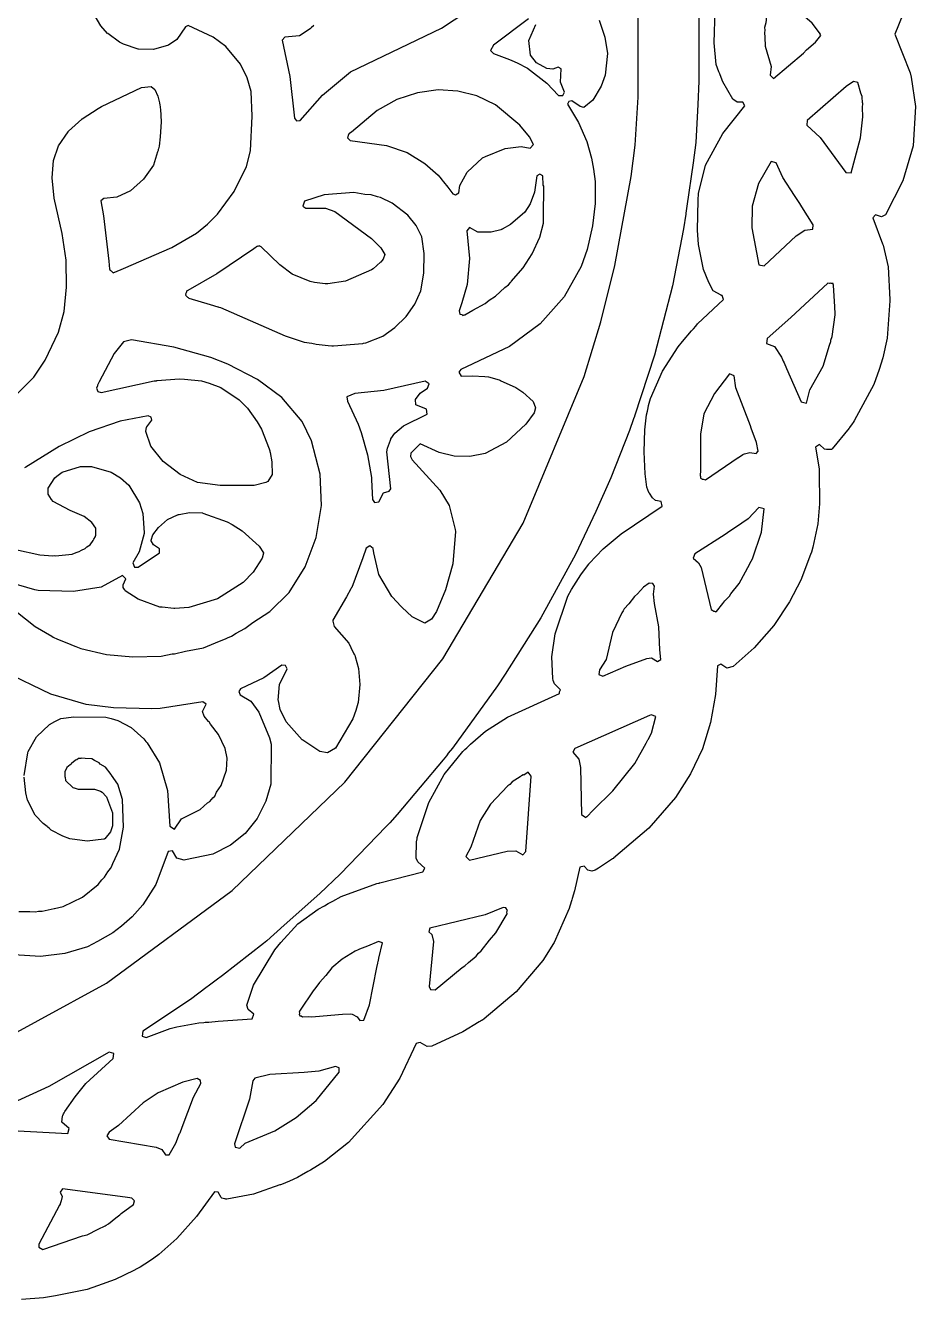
# Model space of a CAD drawing. Header units: millimetres. Extents: x 0 to 300, y 0 to 298.
# Drawn here: x 203.4 to 299.8, y 12.5 to 150.5 of the extents above; entities that cross this region are included whole.
import ezdxf

# ---------------------------------------------------------------- set-up
doc = ezdxf.new("R2010")
doc.units = ezdxf.units.MM
doc.layers.add('CUT', color=7, linetype='CONTINUOUS')

msp = doc.modelspace()

# ---------------------------------------------------------------- linework, layer by layer
at = {"layer": 'CUT'}
for points in [[(197.3658, 38.6482), (212.2096, 46.7499), (225.8278, 56.7871), (237.9944, 68.5331), (248.6038, 81.8798), (257.315, 96.582), (263.9251, 112.4781), (265.7353, 118.3863), (267.2418, 124.4716), (268.9919, 134.1263), (269.4439, 137.5356), (269.7737, 142.7253), (269.7741, 153.4945)], [(299.2982, 153.8483), (297.5581, 149.5564), (299.2199, 145.3468), (299.3182, 144.8959), (299.7894, 141.6919), (299.5464, 137.4458), (298.4192, 133.6586), (296.5508, 129.9825), (296.408, 129.892), (296.0951, 129.7651), (295.4663, 129.9818), (295.1662, 129.6551), (296.2335, 126.8462), (296.2859, 126.6913), (296.2878, 126.6856), (296.2893, 126.6812), (296.2894, 126.6809), (296.8307, 124.3252), (297.0093, 120.7981), (297.0049, 120.6445), (296.7056, 116.5981), (296.2534, 114.4874), (295.8667, 113.2364), (295.2816, 111.5972), (293.1535, 107.6741), (293.0237, 107.4864), (292.9203, 107.337), (292.6481, 106.9436), (292.5903, 106.8602), (290.7588, 104.6121), (290.6906, 104.5597), (290.6242, 104.5442), (290.4444, 104.5532), (290.3124, 104.5599), (290.1672, 104.5672), (289.9495, 104.5781), (289.391, 105.0964), (288.9703, 104.8177), (289.3453, 102.4508), (289.3586, 102.1209), (289.3996, 98.6776), (289.2245, 96.5053), (288.6679, 93.9842), (288.5275, 93.428), (288.4367, 93.1733), (287.392, 90.3952), (286.1627, 88.0482), (284.4553, 85.5021), (282.3339, 83.0694), (280.0501, 81.0426), (279.3697, 80.8717), (278.7084, 81.3111), (278.3397, 81.1176), (278.1401, 78.0147), (277.6012, 74.9907), (276.7216, 72.1289), (275.4441, 69.412), (273.8015, 66.8503), (270.905, 63.5207), (267.1119, 60.2847), (267.0824, 60.2655), (266.984, 60.2015), (266.6659, 59.9947), (265.4781, 59.2225), (265.0957, 58.9949), (264.7592, 58.8633), (264.3344, 58.9723), (263.9234, 59.4221), (263.4596, 59.3178), (262.8807, 56.7627), (262.6261, 55.9366), (262.5783, 55.7815), (262.3674, 55.097), (262.2914, 54.8505), (260.6625, 51.1412), (260.6165, 51.0602), (259.4396, 49.2183), (256.573, 45.8086), (253.1057, 42.8843), (252.9021, 42.7542), (252.8063, 42.6964), (252.7138, 42.6407), (252.5595, 42.5477), (250.7786, 41.4747), (247.4239, 39.931), (246.9354, 39.8809), (246.1717, 40.3163), (245.9862, 40.2762), (245.7475, 40.2263), (243.9506, 36.4597), (242.1126, 33.6121), (238.3927, 29.4988), (235.7968, 27.4195), (235.0622, 26.9627), (234.2797, 26.505), (234.0219, 26.3542), (233.5699, 26.0898), (233.5063, 26.0527), (232.8771, 25.7082), (232.034, 25.3132), (231.1513, 24.9574), (231.0628, 24.9217), (231.0317, 24.9092), (230.9892, 24.8921), (228.1346, 23.9102), (225.228, 23.3426), (225.1303, 23.3603), (225.0712, 23.371), (225.0652, 23.3721), (224.9679, 23.3897), (224.7065, 23.4616), (224.6212, 23.5432), (224.2895, 24.0954), (223.9122, 24.1326), (221.9439, 21.4724), (219.8144, 19.1014), (217.8665, 17.364), (217.3241, 16.9585), (216.8556, 16.6364), (215.8545, 15.9836), (215.5111, 15.8023), (215.5045, 15.7988), (215.1693, 15.6218), (213.1631, 14.6583), (211.2523, 13.9552), (210.1064, 13.5739), (206.7056, 12.8692), (205.3756, 12.6511), (203.0047, 12.4809)], [(276.3343, 154.502), (276.3345, 144.4683), (276.2359, 141.917), (276.0022, 137.7921), (275.7144, 135.6002), (275.0375, 130.9033), (274.9275, 130.1406), (274.9117, 130.0306), (274.6838, 128.4496), (273.4943, 122.2837), (271.5522, 114.7584), (269.384, 108.1744), (269.3798, 108.1628), (269.3644, 108.1204), (269.2773, 107.8802), (268.822, 106.6248), (266.7975, 101.4989), (265.1714, 97.848), (262.974, 93.1923), (259.2127, 86.3068), (255.3803, 80.2038), (254.5515, 78.9731), (249.6558, 72.2002), (249.2123, 71.6488), (249.0847, 71.4902), (249.002, 71.3874), (248.6472, 70.9464), (243.6786, 65.0278), (242.8696, 64.1262), (242.4726, 63.7089), (237.5028, 58.5565), (235.3039, 56.4641), (231.4478, 53.0174), (229.5742, 51.3467), (229.2038, 51.0468), (224.7678, 47.5939), (224.0679, 47.0654), (223.2199, 46.4252), (223.1129, 46.3443), (221.2892, 44.9674), (216.1532, 41.5468), (216.0688, 41.0187), (216.5107, 40.8471), (219.0886, 41.824), (219.8338, 42.0115), (222.203, 42.4427), (222.7655, 42.4937), (222.9068, 42.5064), (223.2835, 42.5406), (224.3119, 42.6337), (227.9958, 42.8994), (228.1656, 43.3866), (227.5317, 43.8792), (227.3933, 44.3596), (228.1357, 46.5487), (230.4249, 50.3575), (231.0792, 51.1531), (232.9144, 53.1588), (235.1337, 54.7681), (235.7959, 55.1354), (236.2057, 55.3628), (236.7084, 55.6417), (237.6112, 56.1425), (241.4803, 57.5283), (241.708, 57.5936), (241.7117, 57.5947), (241.7277, 57.5993), (241.8091, 57.6227), (246.455, 58.825), (246.6805, 59.2171), (245.9013, 59.89), (245.7168, 60.2889), (245.7754, 62.0574), (245.8249, 62.3865), (245.8278, 62.4052), (245.8381, 62.4737), (245.8453, 62.522), (247.1163, 66.3349), (248.7601, 69.3542), (250.7803, 71.8417), (251.0046, 72.0497), (251.2134, 72.2432), (251.2408, 72.2686), (251.6221, 72.622), (253.2335, 74.0381), (255.6254, 75.5529), (261.238, 78.1209), (261.2482, 78.3103), (261.3457, 78.5166), (260.7215, 79.1579), (260.5726, 79.5494), (260.5334, 79.7567), (260.4364, 82.0836), (260.7887, 84.5916), (262.1409, 88.6577), (262.5477, 89.382), (263.5514, 90.9913), (264.3857, 92.1037), (264.3967, 92.116), (264.4163, 92.1379), (264.4344, 92.1582), (264.4638, 92.1911), (265.9935, 93.784), (267.9421, 95.4241), (272.3494, 98.4106), (272.2565, 98.9165), (271.6272, 99.0418), (271.3166, 99.3115), (270.9887, 99.8107), (270.9518, 99.8668), (270.9411, 99.883), (270.927, 99.9045), (270.7204, 100.4863), (270.5297, 101.9213), (270.4062, 104.3025), (270.4936, 106.6765), (270.6797, 108.3046), (270.7722, 108.7196), (270.8115, 108.8957), (270.8473, 109.0561), (270.9025, 109.3039), (271.107, 110.0792), (272.3897, 113.0512), (274.1027, 115.6779), (274.5824, 116.2628), (275.539, 117.3908), (275.7446, 117.6332), (275.9953, 117.9289), (276.1843, 118.1517), (276.1884, 118.1565), (278.9967, 120.7984), (278.8621, 121.2224), (278.7403, 121.2465), (278.7374, 121.2549), (277.8989, 121.7475), (277.4161, 122.6541), (276.8546, 124.045), (276.2834, 126.7542), (276.2037, 128.3289), (276.2526, 131.5525), (276.2996, 132.2682), (277.0728, 135.3682), (278.9207, 138.7905), (281.3212, 141.7725), (281.1076, 142.1606), (280.4963, 142.1848), (280.018, 142.5033), (278.9168, 144.3888), (278.6292, 145.1474), (278.5966, 145.2336), (278.5087, 145.4655), (278.2147, 146.2411), (277.9847, 148.6147), (278.1192, 152.147)], [(202.0702, 110.0975), (204.3306, 112.3834), (205.5748, 114.2315), (207.0249, 117.279), (207.6206, 119.5048), (207.8923, 122.1561), (207.8314, 125.056), (207.4143, 127.945), (206.5421, 131.7961), (206.3227, 133.9686), (206.4783, 135.8551), (207.0052, 137.4427), (208.059, 138.9793), (208.0763, 139.0029), (208.0956, 139.0294), (209.5363, 140.351), (209.5582, 140.3671), (209.5633, 140.3708), (209.5658, 140.3727), (209.5669, 140.3734), (211.2955, 141.4996), (211.6667, 141.7034), (216.0168, 143.7663), (217.0509, 143.8829), (217.4323, 143.5418), (217.7598, 142.8284), (217.961, 142.0905), (217.9908, 141.855), (218.0093, 141.7093), (218.0277, 141.564), (218.0467, 141.4139), (218.1382, 140.0615), (218.0304, 138.4082), (217.9263, 137.4176), (217.8423, 137.1215), (217.8213, 137.0475), (217.7965, 136.9599), (217.7475, 136.787), (217.2954, 135.3497), (216.2257, 133.8471), (214.8126, 132.5859), (213.3287, 131.8709), (211.9105, 131.7528), (211.6023, 131.4753), (211.8737, 129.856), (212.4693, 124.9408), (212.5489, 124.0814), (212.577, 124.0519), (212.5872, 123.9681), (212.7026, 123.9205), (212.9148, 123.6986), (213.0753, 123.767), (213.0959, 123.7585), (214.0372, 124.1771), (219.2931, 126.4179), (221.9688, 128.0056), (223.1313, 128.9566), (224.2308, 130.0561), (226.0445, 132.5024), (227.3676, 135.2048), (227.8122, 136.9063), (227.9961, 140.6505), (227.8717, 143.3161), (227.4291, 144.8072), (226.7106, 146.3024), (225.1296, 148.2164), (223.7423, 149.2163), (221.055, 150.4802), (220.762, 150.3204), (219.8351, 148.9541), (218.9316, 148.348), (217.2994, 147.8857), (215.6577, 147.9141), (215.6416, 147.9181), (214.0364, 148.449), (213.6175, 148.6656), (212.338, 149.6057), (212.3175, 149.6228), (211.6023, 150.4361), (210.5111, 152.3027)], [(234.6723, 150.5001), (234.3668, 150.217), (234.2693, 150.1267), (234.267, 150.1246), (234.2448, 150.104), (233.0976, 149.3484), (231.5187, 149.2348), (231.2206, 148.892), (232.0752, 144.9505), (232.5505, 140.442), (232.7935, 140.1598), (233.1639, 140.1983), (235.5805, 142.9424), (238.6074, 145.4559), (248.4663, 150.1803), (252.6953, 152.9902)], [(265.5341, 151.0647), (266.1593, 149.2187), (266.4334, 147.4531), (266.2091, 145.0948), (265.7738, 143.9199), (264.8692, 142.3991), (263.9011, 141.6064), (263.4726, 141.6979), (262.5983, 142.3204), (262.2666, 142.2398), (262.1191, 141.9722), (263.2984, 139.9588), (264.1948, 137.912), (264.7158, 136.1119), (264.9192, 134.935), (265.1015, 133.5902), (265.1027, 131.1886), (264.8335, 128.766), (264.2572, 126.2361), (263.6, 124.3883), (261.756, 121.0934), (259.1595, 118.1582), (255.8369, 115.7242), (250.5536, 113.2226), (250.3428, 112.9492), (250.6155, 112.4808), (251.8373, 112.5471), (253.1656, 112.4612), (253.5495, 112.411), (254.7012, 112.0919), (254.8049, 112.0553), (254.8226, 112.049), (254.8275, 112.0473), (254.8292, 112.0467), (256.5311, 111.2665), (257.2734, 110.781), (258.4048, 109.7481), (258.643, 109.0649), (258.5097, 108.5362), (257.6139, 107.2814), (255.497, 105.3456), (253.2125, 104.1221), (253.2102, 104.1212), (251.543, 103.809), (249.8361, 103.8451), (248.232, 104.2386), (246.1679, 105.1543), (245.1727, 104.1595), (245.1074, 103.786), (245.3133, 103.4406), (248.2896, 100.1631), (249.3086, 98.4745), (249.9529, 95.8957), (249.9748, 95.6834), (249.7011, 92.1599), (248.918, 89.359), (247.9433, 87.0088), (247.3808, 86.1821), (246.6602, 85.7602), (245.3146, 86.4384), (244.1778, 87.4741), (243.5261, 88.1728), (243.2414, 88.4781), (243.1365, 88.5905), (243.0848, 88.6459), (241.6904, 91.0148), (241.1543, 93.3456), (241.0961, 93.8172), (240.7275, 94.1203), (240.3292, 93.8573), (239.9679, 92.8069), (238.7594, 89.6233), (238.7584, 89.6214), (238.747, 89.6011), (238.6652, 89.455), (238.1755, 88.5809), (236.6957, 86.0563), (236.7151, 85.9739), (236.7111, 85.9668), (236.7192, 85.9562), (236.8572, 85.3694), (238.4279, 83.581), (238.6657, 83.1214), (239.0038, 82.42), (239.0592, 82.305), (239.0771, 82.2678), (239.1348, 82.1481), (239.5007, 80.8356), (239.6277, 79.1026), (239.4643, 77.1456), (239.4361, 77.0471), (239.4334, 77.0375), (239.3641, 76.7956), (239.2151, 76.2754), (238.8933, 75.373), (237.0162, 72.1963), (236.1515, 71.6927), (235.2967, 71.8366), (233.4641, 73.0715), (233.4461, 73.0845), (233.4155, 73.1067), (233.4064, 73.1133), (233.3923, 73.1235), (231.649, 75.0565), (231.0026, 76.4086), (230.815, 77.315), (230.8045, 77.3891), (230.932, 79.0878), (231.7555, 80.7845), (231.5995, 81.1641), (231.1915, 81.2087), (229.2273, 79.811), (226.7314, 78.6368), (226.54, 78.3579), (226.685, 77.9776), (227.836, 77.2979), (228.7194, 76.1102), (229.8637, 73.3081), (230.0288, 72.6372), (229.9938, 68.3025), (229.47, 66.4555), (228.5143, 64.5755), (227.218, 62.9705), (225.6398, 61.6936), (223.7309, 60.7178), (220.7752, 60.0956), (220.7704, 60.0951), (220.7643, 60.0945), (220.7581, 60.0939), (220.6164, 60.0802), (219.8402, 60.2953), (219.3506, 61.0654), (218.9007, 61.0183), (217.5383, 57.4418), (216.1588, 55.2344), (214.9773, 53.9474), (213.8498, 52.9177), (212.9013, 52.2026), (211.2522, 51.2496), (210.1531, 50.6875), (207.7001, 49.9618), (205.0673, 49.6253), (201.6028, 49.8711)], [(257.8941, 151.2113), (254.1041, 148.3619), (253.7866, 147.769), (254.0988, 147.4592), (255.8553, 146.806), (256.333, 146.5937), (256.4985, 146.5201), (256.6019, 146.4741), (256.6621, 146.4474), (257.7703, 145.8587), (259.8939, 144.2206), (261.1513, 142.9095), (261.6243, 142.9001), (261.7939, 143.2712), (261.3535, 144.3337), (261.4261, 145.7856), (261.0901, 145.9752), (260.5337, 145.7699), (259.88, 145.837), (258.7751, 146.4214), (258.1003, 147.2826), (257.9444, 148.8572), (258.6882, 150.5799)], [(202.4023, 87.0385), (204.4878, 85.37), (206.2954, 84.3393), (206.4414, 84.2436), (206.5255, 84.208), (206.819, 84.0406), (208.3451, 83.4374), (208.7953, 83.2467), (208.8991, 83.2184), (209.4393, 83.0049), (212.2164, 82.352), (215.0637, 82.0878), (218.1351, 82.1791), (219.3022, 82.4088), (219.5686, 82.4176), (220.7734, 82.6982), (222.6974, 83.0768), (224.0133, 83.6198), (225.1715, 84.0793), (225.3202, 84.159), (225.745, 84.3343), (226.2337, 84.6485), (227.1736, 85.1521), (228.059, 85.8219), (229.9013, 87.0062), (231.9821, 89.0582), (233.7308, 91.8527), (234.91, 95.0365), (235.4823, 98.479), (235.3305, 101.9004), (234.4172, 105.4963), (233.3858, 107.5858), (231.1902, 110.1869), (228.566, 112.1211), (225.3314, 113.7826), (223.5025, 114.5032), (219.4921, 115.6494), (214.9047, 116.4241), (214.0464, 116.2035), (213.0407, 114.9421), (211.4102, 111.8935), (211.324, 111.6672), (211.2391, 111.523), (211.245, 111.4598), (211.1461, 111.2003), (211.2622, 110.8402), (211.6258, 110.7361), (217.3813, 111.9866), (217.4646, 111.9947), (217.6025, 112.008), (217.609, 112.0086), (217.6402, 112.0116), (217.6917, 112.0166), (220.07, 112.2032), (220.6508, 112.1664), (222.4941, 111.9996), (223.3247, 111.7223), (224.6001, 111.2627), (226.5893, 109.9378), (226.6147, 109.9138), (227.4877, 109.0355), (228.5057, 107.5554), (228.9966, 106.766), (229.8337, 104.6326), (229.8839, 104.4137), (229.9097, 104.3013), (229.9161, 104.2734), (229.925, 104.2348), (230.1194, 103.218), (230.1425, 101.86), (229.6721, 101.0944), (229.4592, 100.9947), (228.2058, 100.6696), (224.5004, 100.6443), (222.0743, 100.9964), (220.1785, 101.8387), (218.3353, 103.2429), (217.0239, 104.91), (216.4685, 106.4903), (216.5467, 106.9706), (216.5593, 107.0045), (217.1244, 107.7151), (217.0315, 108.0474), (216.7152, 108.1852), (213.7074, 107.6167), (210.322, 106.4764), (207.0834, 104.872), (203.4749, 102.6538), (203.3359, 102.5743)], [(202.3443, 93.7204), (205.0037, 93.136), (206.3833, 93.0446), (206.5414, 93.0607), (206.6899, 93.0459), (208.4855, 93.2198), (208.9116, 93.4024), (209.2392, 93.4969), (209.491, 93.6507), (209.9088, 93.8297), (210.0832, 94.0123), (210.4349, 94.2271), (210.7505, 94.7109), (210.8054, 94.7684), (210.8452, 94.8562), (211.0275, 95.1357), (211.0285, 95.1638), (211.0349, 95.1722), (211.0391, 95.2835), (211.0448, 95.2959), (211.0416, 95.3494), (211.0616, 95.8853), (211.0539, 95.894), (211.0589, 96.0364), (210.6397, 96.657), (209.791, 97.2998), (208.2874, 97.9556), (206.4532, 98.915), (206.274, 99.145), (205.8914, 99.7041), (205.9062, 100.3637), (206.6101, 101.4859), (206.8348, 101.6691), (207.424, 102.0834), (209.4117, 102.7259), (210.6042, 102.6966), (212.7327, 102.0886), (213.7311, 101.4822), (214.6282, 100.6737), (215.7828, 98.7602), (216.1418, 97.6195), (216.292, 95.5322), (216.2919, 95.5314), (216.2864, 95.5073), (216.2837, 95.495), (216.2783, 95.4708), (215.7404, 93.4849), (215.054, 92.2901), (215.2528, 91.8235), (215.6295, 91.8245), (217.9662, 93.3623), (217.9468, 93.8021), (217.3151, 94.2118), (217.0558, 94.6789), (217.0551, 94.6828), (217.0544, 94.6869), (217.0543, 94.6876), (217.0465, 94.7303), (217.2206, 95.3227), (217.8234, 96.1154), (218.831, 96.9805), (219.8899, 97.4771), (219.944, 97.4918), (219.9447, 97.492), (220.0095, 97.5096), (220.08, 97.5288), (221.1862, 97.7456), (222.5893, 97.6821), (222.6483, 97.6654), (225.2748, 96.7236), (225.8115, 96.4188), (226.915, 95.7287), (228.7402, 94.0951), (229.1942, 93.3555), (229.2089, 93.3258), (229.0607, 92.7728), (228.0782, 91.2715), (226.9961, 90.1583), (224.231, 88.3931), (221.1213, 87.451), (219.6064, 87.3326), (219.5378, 87.3326), (219.5375, 87.3326), (219.5104, 87.3326), (219.5003, 87.3326), (218.2482, 87.4603), (218.1415, 87.4743), (218.1378, 87.4748), (218.1155, 87.4777), (218.0021, 87.4926), (215.6548, 88.3436), (214.2354, 89.2616), (214.183, 89.339), (214.1649, 89.3658), (214.1472, 89.392), (213.9974, 89.6135), (213.999, 89.8994), (214.314, 90.5275), (213.9581, 90.9235), (211.6261, 89.6564), (208.6513, 89.1688), (204.8291, 89.2836), (204.4655, 89.3373), (201.6086, 90.1921)], [(203.2913, 69.2568), (203.6983, 71.7009), (203.7304, 71.83), (204.6423, 73.4214), (206.0373, 74.751), (206.6355, 75.095), (207.2832, 75.4016), (208.6807, 75.6102), (212.1308, 75.5652), (212.7213, 75.4083), (213.4418, 75.197), (214.8636, 74.4299), (216.247, 73.1998), (216.4628, 72.9412), (216.5253, 72.8662), (216.5657, 72.8178), (216.599, 72.7779), (217.9542, 70.6297), (218.7984, 67.6123), (219.0789, 63.7491), (219.5544, 63.4343), (220.3281, 64.5367), (222.363, 65.5757), (223.1491, 66.2725), (223.4133, 66.4235), (223.5687, 66.6444), (223.6277, 66.6966), (223.7072, 66.8125), (223.9279, 66.9945), (224.1354, 67.4363), (224.6249, 68.1494), (225.2133, 69.8033), (225.2818, 71.1042), (225.0413, 72.1596), (224.3312, 73.6858), (223.463, 74.8131), (223.3174, 75.0531), (223.2609, 75.0755), (222.7911, 75.6856), (222.5946, 76.1583), (223.0067, 76.9514), (222.6239, 77.2339), (218.0299, 76.4904), (217.1305, 76.4778), (212.9797, 76.5672), (210.0269, 76.9481), (206.1915, 78.044), (201.0914, 80.5002)], [(202.7121, 54.5024), (203.9267, 54.5284), (204.5369, 54.4929), (204.8575, 54.5483), (205.2448, 54.5565), (206.5581, 54.8417), (206.5776, 54.8451), (206.5847, 54.8475), (207.5091, 55.0482), (209.6287, 56.0623), (211.3017, 57.4214), (211.7047, 57.9384), (212.0122, 58.2142), (212.3727, 58.7954), (212.6585, 59.162), (212.8137, 59.5063), (212.8346, 59.54), (212.9119, 59.7242), (213.6028, 61.2572), (214.0463, 63.6364), (213.9353, 66.6543), (213.4466, 68.318), (212.747, 69.2708), (212.7302, 69.3053), (212.6986, 69.3366), (212.1181, 70.1273), (211.5379, 70.4876), (211.4258, 70.5987), (210.9215, 70.8705), (210.6074, 71.0656), (209.9045, 71.0713), (209.5455, 71.1174), (209.4206, 71.0752), (209.187, 71.0771), (208.9879, 70.929), (208.8616, 70.8863), (208.5774, 70.6504), (208.4611, 70.5991), (208.3646, 70.4738), (208.2641, 70.3904), (207.9056, 70.1237), (207.7132, 69.6275), (207.6892, 69.5962), (207.691, 69.5703), (207.6848, 69.5543), (207.7044, 69.3829), (207.7148, 69.2376), (207.7145, 69.1021), (207.7426, 69.0487), (207.7826, 68.698), (208.5748, 67.93), (208.6921, 67.9218), (208.7013, 67.9135), (209.1527, 67.7481), (210.9051, 67.7676), (210.9222, 67.7664), (211.5492, 67.5357), (211.7258, 67.4511), (212.1575, 66.9817), (212.2135, 66.9166), (212.8763, 65.2004), (212.8526, 63.8067), (212.6528, 63.1274), (212.0304, 62.3975), (211.9869, 62.3713), (211.9763, 62.3649), (211.9688, 62.3604), (211.9374, 62.3415), (210.1304, 62.1237), (208.2575, 62.3713), (207.4821, 62.6688), (206.2384, 63.3356), (206.0469, 63.489), (205.8476, 63.6488), (205.7755, 63.7065), (205.3407, 64.055), (204.5011, 64.9634), (203.6765, 66.559), (203.4951, 67.3569), (203.2879, 69.0556)]]:
    msp.add_lwpolyline(points, dxfattribs=at)
for points in [[(283.6599, 151.468), (283.5718, 150.7868), (283.4573, 150.2667), (283.4656, 149.9658), (283.4295, 149.6865), (283.4859, 149.2341), (283.5134, 148.245), (284.1516, 146.0336), (284.0595, 145.0982), (284.4326, 144.7551), (287.6744, 147.4935), (287.974, 147.8296), (288.9691, 148.6689), (289.5366, 149.3898), (289.4545, 149.4911), (289.5044, 149.547), (288.6112, 150.7237), (284.8752, 153.9733), (284.5112, 154.0559), (284.2363, 153.8035), (283.9152, 152.3459)], [(292.83, 134.5137), (293.841, 138.3279), (294.103, 140.5742), (294.0631, 141.5845), (294.07, 142.0431), (294.0409, 142.1486), (294.0182, 142.7221), (294.0141, 142.7355), (294.0148, 142.7777), (293.8856, 143.1492), (293.5286, 144.2992), (293.0918, 144.4307), (292.2681, 143.8726), (288.0689, 140.2024), (288.0134, 139.6868), (289.4555, 138.3528), (292.2543, 134.5472)], [(244.7546, 136.7162), (246.6864, 135.5446), (248.1061, 134.278), (248.4236, 133.8864), (248.5159, 133.7726), (248.6902, 133.5577), (249.1784, 132.9556), (249.696, 132.2638), (249.9806, 132.1334), (250.3451, 132.3423), (250.4755, 133.1581), (251.2395, 134.604), (252.9314, 136.1477), (253.2298, 136.2928), (255.3678, 137.1631), (257.1091, 137.3866), (258.0688, 137.2127), (258.4243, 137.6088), (257.9934, 138.4255), (256.95, 139.671), (254.3281, 141.8742), (252.3058, 142.8628), (250.2456, 143.3832), (248.1212, 143.5015), (245.8609, 143.2053), (243.6339, 142.4487), (241.4967, 141.2854), (238.7153, 138.9441), (238.4595, 138.7606), (238.4496, 138.7205), (238.4013, 138.6798), (238.3176, 138.3039), (238.5886, 138.0302), (242.5121, 137.5007)], [(287.2634, 131.2145), (286.6799, 132.0718), (285.437, 134.0175), (284.6888, 135.6182), (284.1595, 135.735), (282.7995, 133.3804), (282.0965, 130.9236), (282.0676, 128.5604), (282.842, 124.5585), (283.3979, 124.4626), (286.8613, 127.6933), (287.8145, 128.303), (288.6839, 128.4177), (288.7034, 128.9041), (287.47, 130.8349)], [(251.2474, 122.4375), (250.6897, 120.428), (250.3719, 119.5834), (250.4468, 119.2161), (250.6877, 119.1835), (250.7806, 119.066), (250.9352, 119.1499), (251.0132, 119.1393), (251.8508, 119.6475), (253.2016, 120.3817), (253.6456, 120.7365), (254.3227, 121.1473), (255.3407, 122.0912), (255.7278, 122.4007), (255.9554, 122.6613), (255.9898, 122.6931), (256.0314, 122.7483), (257.3344, 124.2402), (258.2958, 125.767), (259.1366, 127.5395), (259.5081, 129.0796), (259.502, 129.7573), (259.5292, 129.7779), (259.5664, 133.0695), (259.471, 133.1892), (259.4618, 134.2096), (259.1211, 134.3743), (258.7946, 134.1829), (258.5416, 132.446), (258.0758, 131.1515), (257.4883, 130.2787), (255.9418, 128.9143), (255.0535, 128.4244), (254.9955, 128.4027), (254.9533, 128.3869), (254.9452, 128.3838), (254.8852, 128.3613), (253.8706, 128.0822), (252.4213, 128.0929), (251.5225, 128.5881), (251.2252, 128.2537), (251.5204, 125.2526)], [(220.7534, 121.279), (220.9461, 121.1081), (220.9888, 121.0428), (221.037, 121.0275), (221.1103, 120.9625), (223.4163, 120.2762), (224.2582, 120.0103), (224.3023, 119.9964), (224.3547, 119.9798), (224.5471, 119.9191), (231.5691, 116.8506), (233.5936, 116.1937), (234.4442, 116.0744), (234.9004, 115.95), (236.2017, 115.828), (236.5922, 115.7732), (236.6921, 115.782), (236.7773, 115.774), (239.9519, 116.0436), (240.0203, 116.0739), (240.2858, 116.0972), (242.1168, 116.8185), (243.426, 117.766), (244.6632, 118.9745), (245.603, 120.302), (246.2438, 121.7459), (246.56, 123.653), (246.5915, 125.7948), (246.3353, 127.5919), (245.7312, 128.8231), (244.8251, 129.9389), (243.1524, 131.2367), (241.8645, 131.8557), (241.5554, 131.9137), (240.8469, 132.1495), (240.1594, 132.1759), (238.9969, 132.3943), (235.76, 132.1556), (233.6342, 131.4681), (233.4669, 130.9201), (233.7874, 130.7113), (235.9053, 130.684), (236.9386, 130.3317), (240.8936, 127.4215), (241.9058, 126.4072), (242.3438, 125.6837), (242.1742, 125.1618), (242.0183, 124.994), (242.0107, 124.9859), (241.8943, 124.8606), (241.8812, 124.8465), (241.0765, 124.127), (240.9033, 124.0069), (238.0852, 122.7985), (236.1875, 122.5094), (235.8837, 122.5155), (234.7117, 122.6303), (234.2482, 122.7582), (232.3113, 123.5622), (230.9811, 124.5597), (228.9563, 126.5185), (228.8115, 126.5618), (228.7437, 126.6279), (228.6957, 126.5963), (228.6531, 126.609), (228.5775, 126.5581), (228.5469, 126.5843), (228.1544, 126.2732), (224.1656, 123.5866), (221.0084, 121.776), (221.0032, 121.7749), (221.0013, 121.772), (220.9181, 121.7242), (220.8453, 121.5275), (220.7599, 121.3935), (220.7828, 121.3584)], [(285.3804, 114.308), (285.47, 114.1208), (285.5628, 113.9269), (285.841, 113.3455), (287.4235, 109.7212), (287.9759, 109.589), (288.3658, 111.0136), (289.7781, 113.5985), (290.4714, 115.8666), (290.6107, 116.2502), (290.6348, 116.4013), (290.7536, 116.7901), (291.0865, 119.1558), (291.0834, 119.2166), (291.0862, 119.234), (291.0848, 119.2566), (291.0863, 119.2655), (291.0441, 119.9932), (290.9238, 122.3714), (290.9062, 122.3732), (290.9028, 122.4319), (290.8926, 122.4362), (290.8876, 122.5186), (290.6655, 122.5327), (290.5469, 122.5831), (290.4824, 122.5444), (290.3115, 122.5552), (286.2955, 118.8417), (283.7183, 116.5683), (283.6493, 116.0347), (284.5128, 115.7083), (285.2657, 114.5478)], [(239.0975, 110.6304), (238.2431, 110.2574), (238.2833, 109.7926), (239.4437, 107.305), (239.7818, 106.3935), (240.4631, 103.9709), (240.8818, 101.5296), (240.8941, 101.3651), (240.8961, 101.3384), (240.8971, 101.3243), (240.9014, 101.2663), (241.0105, 99.1222), (241.2341, 98.8186), (241.6743, 98.8798), (242.1859, 99.8604), (242.8126, 100.0347), (243.0072, 100.2786), (242.5467, 104.3077), (242.6227, 104.7105), (242.9505, 105.5775), (242.9575, 105.5961), (242.9764, 105.6459), (243.0018, 105.7131), (243.4331, 106.3277), (244.3788, 107.1235), (246.9379, 108.373), (246.8632, 108.906), (245.7076, 109.4093), (245.6551, 109.9624), (246.1724, 110.6692), (246.9678, 111.2047), (247.1305, 111.6519), (246.7133, 111.9397), (242.2359, 110.9382)], [(281.9892, 106.8574), (281.9181, 107.1007), (280.3346, 111.2249), (280.1568, 112.5352), (279.6589, 112.7602), (278.0465, 110.6027), (276.8892, 108.4251), (276.5145, 106.2319), (276.5046, 102.3048), (276.4855, 101.6993), (276.503, 101.6701), (276.5024, 101.4378), (276.6739, 101.3848), (276.6977, 101.345), (276.8028, 101.3449), (277.0435, 101.2705), (280.6089, 103.6736), (280.6195, 103.6806), (281.1125, 104.0028), (281.1661, 104.0378), (281.2923, 104.0853), (281.8388, 104.2216), (282.5274, 104.1343), (282.7665, 104.3819), (282.5855, 105.309)], [(277.674, 87.2129), (277.8636, 87.1223), (277.9178, 87.0521), (278.0332, 87.0412), (278.1793, 86.9713), (278.2221, 87.0233), (278.2539, 87.0203), (278.9172, 87.8689), (279.1629, 88.1678), (279.6371, 88.6836), (279.7943, 88.9358), (280.6992, 90.0365), (281.8405, 92.1736), (281.8619, 92.2099), (281.8651, 92.2195), (282.1317, 92.7186), (283.1161, 95.6024), (283.3963, 98.1416), (282.8454, 98.2593), (281.6566, 97.0458), (280.2859, 96.1003), (279.7065, 95.7006), (279.4479, 95.5222), (279.1763, 95.3348), (275.8954, 93.2487), (275.7242, 92.7777), (276.2881, 92.2951), (276.5689, 91.7653)], [(270.6978, 81.9288), (271.1991, 81.9853), (271.8689, 81.6085), (272.2321, 81.8033), (272.1147, 82.8452), (272.0099, 85.3364), (271.5462, 87.887), (271.4329, 88.8927), (271.521, 89.7556), (271.3387, 90.0477), (270.9602, 90.0773), (270.3492, 89.6523), (269.6916, 88.9088), (269.362, 88.6313), (268.7514, 87.8455), (268.2627, 87.293), (268.1568, 87.0803), (267.992, 86.8682), (267.3622, 85.4854), (266.9889, 84.736), (266.2987, 81.794), (265.579, 80.6905), (265.5049, 80.1919), (265.9387, 80.0029), (268.4144, 81.0786)], [(264.109, 64.7046), (264.1976, 64.7914), (264.2251, 64.7692), (264.9021, 65.4809), (267.0368, 67.5705), (269.4113, 70.5387), (270.6166, 72.7447), (270.8253, 73.0978), (270.8422, 73.1575), (271.1988, 73.8101), (271.6835, 75.6379), (271.1713, 75.8207), (270.9958, 75.7431), (270.9947, 75.7435), (270.9853, 75.7385), (262.8955, 72.1628), (262.6886, 71.7585), (263.3395, 71.0193), (263.5058, 70.1221), (263.6339, 65.0195)], [(257.8428, 69.5998), (257.3897, 69.2958), (257.3029, 69.3096), (257.1203, 69.1908), (257.1138, 69.1914), (257.0041, 69.1152), (256.1432, 68.555), (255.8679, 68.2753), (255.662, 68.1371), (253.7852, 66.1386), (252.6694, 64.3702), (251.6599, 61.4808), (251.093, 60.4508), (251.5174, 60.0757), (255.5787, 61.0452), (256.5381, 61.0711), (257.288, 60.6601), (257.5936, 61.0229), (258.185, 69.1758)], [(255.1339, 54.9313), (253.1879, 54.1661), (247.2041, 52.6983), (247.1203, 52.2907), (247.4242, 52.0168), (247.6095, 51.267), (247.1542, 46.3868), (247.2778, 46.0713), (247.7795, 46.0285), (250.7094, 48.4346), (251.0068, 48.6428), (251.3986, 49.0005), (252.2216, 49.6764), (252.4908, 49.9979), (252.7545, 50.2387), (253.6616, 51.3964), (254.3458, 52.2137), (255.5718, 54.2754), (255.5583, 54.4716), (255.6357, 54.6169), (255.437, 54.8944)], [(239.5892, 50.4403), (239.4426, 50.3408), (239.1144, 50.2041), (237.736, 49.3452), (236.6157, 48.3966), (235.9367, 47.5694), (235.2539, 46.8239), (234.8839, 46.2868), (234.5843, 45.9218), (233.1776, 43.8095), (233.1152, 43.7189), (233.1149, 43.7153), (233.0779, 43.6598), (233.0957, 43.5025), (233.0805, 43.3341), (233.1178, 43.3083), (233.1291, 43.2083), (233.2766, 43.1978), (233.4264, 43.0937), (234.1049, 43.1391), (234.4518, 43.1145), (237.3181, 43.3538), (237.7531, 43.3829), (238.678, 43.4165), (238.7944, 43.4027), (239.3577, 43.1179), (239.6352, 42.714), (240.0763, 42.7517), (240.686, 44.3958), (241.4858, 48.4435), (241.5824, 48.901), (241.6292, 49.1231), (241.6456, 49.2009), (241.6998, 49.4577), (242.0932, 51.1121), (241.6396, 51.2561), (240.4718, 50.7696)], [(195.2163, 30.6447), (195.0466, 30.0991), (195.4434, 29.8884), (197.205, 30.3325), (197.674, 30.4225), (200.6951, 30.7049), (200.7689, 30.7096), (200.8257, 30.7133), (201.1937, 30.7368), (201.9457, 30.7847), (208.0084, 30.4758), (208.1765, 31.0169), (207.3793, 31.6978), (207.4423, 32.3548), (207.4771, 32.4257), (207.567, 32.6088), (207.6144, 32.7053), (207.6924, 32.864), (208.8264, 34.445), (209.9823, 35.8714), (212.9202, 38.5924), (213.0224, 39.1174), (212.5125, 39.2789), (205.9598, 35.5451)], [(233.6049, 37.0794), (229.8861, 36.8581), (228.2512, 36.4642), (228.0366, 36.1624), (227.6932, 34.1962), (226.0701, 29.3269), (226.1367, 28.988), (226.634, 28.8655), (227.2301, 29.4114), (230.4362, 30.746), (232.739, 32.191), (234.911, 34.0275), (237.3835, 37.1185), (237.3813, 37.5639), (237.0084, 37.7394), (235.2086, 37.2255)], [(218.2027, 28.73), (218.5939, 28.1456), (218.9797, 28.142), (219.7216, 29.4236), (220.1247, 30.4691), (220.1677, 30.5539), (220.3925, 31.164), (221.6413, 34.4035), (222.4225, 35.8686), (222.4026, 36.2102), (222.0096, 36.4181), (220.4693, 36.0235), (217.7987, 34.8693), (216.1661, 33.7801), (213.5268, 31.3194), (212.4882, 30.5985), (212.2325, 30.1984), (212.4993, 29.845), (217.5865, 28.9785)], [(214.7229, 23.5117), (214.2405, 23.5647), (207.4625, 24.456), (207.2106, 24.1245), (207.4179, 23.627), (207.3167, 23.1608), (207.1952, 22.8567), (207.1904, 22.8448), (207.1775, 22.8126), (207.1331, 22.7015), (204.8779, 18.4757), (204.8782, 18.136), (205.3316, 17.9144), (209.596, 19.3629), (210.1046, 19.5044), (211.2987, 20.1042), (212.0733, 20.4657), (212.1816, 20.5478), (212.4191, 20.6671), (213.2325, 21.3444), (213.4924, 21.5414), (213.6563, 21.6416), (213.8159, 21.7867), (215.1239, 22.7783), (215.2491, 23.1766), (214.9531, 23.471), (214.7401, 23.499)]]:
    msp.add_lwpolyline(points, close=True, dxfattribs=at)

doc.saveas('drawing.dxf')
